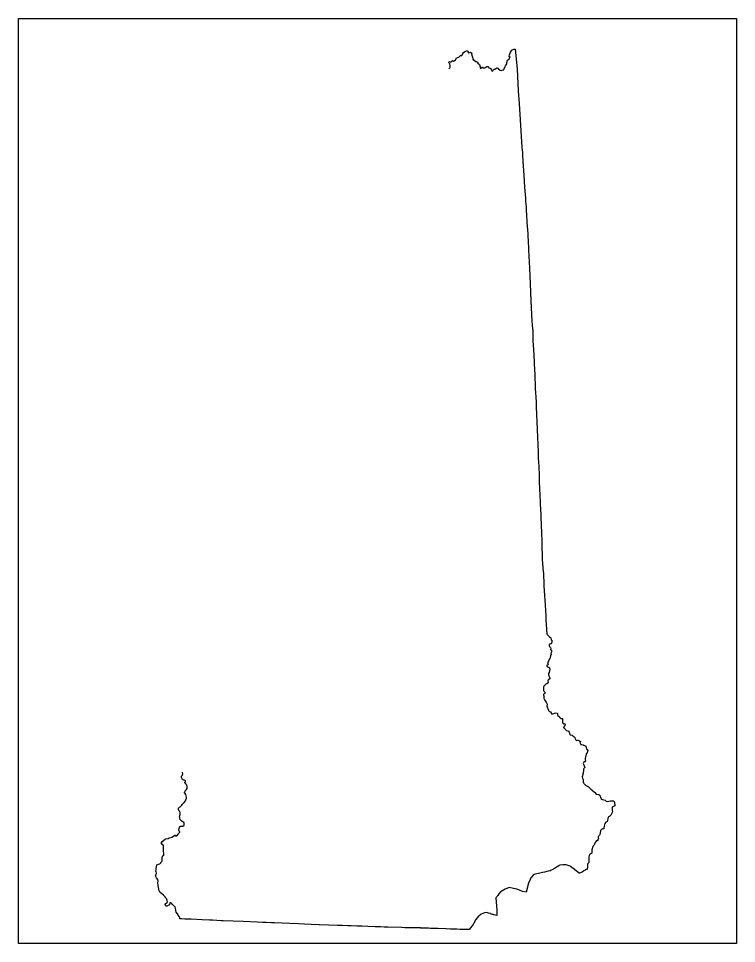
# Model space of a CAD drawing. Extents: x 0.1 to 8.4, y 0.1 to 10.8.
import ezdxf

# ---------------------------------------------------------------- set-up
doc = ezdxf.new("R2010")
doc.units = 0
doc.header["$MEASUREMENT"] = 0
doc.layers.add('STATE', color=7, linetype='CONTINUOUS')

# ---------------------------------------------------------------- blocks, each defined once
blk = doc.blocks.new('BLOCK_2')
at = {"layer": 'STATE'}
blk.add_lwpolyline([(0.093, 0.099), (0.093, 10.807), (8.405, 10.807), (8.405, 0.099), (0.093, 0.099)], dxfattribs=at)
at = {"layer": 'STATE', "color": 2}
blk.add_lwpolyline([(5.076, 10.223), (5.086, 10.237), (5.092, 10.243), (5.092, 10.25), (5.092, 10.26), (5.086, 10.28), (5.079, 10.29), (5.076, 10.297), (5.076, 10.3), (5.082, 10.31), (5.099, 10.303), (5.102, 10.307), (5.106, 10.307), (5.119, 10.32), (5.129, 10.313), (5.149, 10.323), (5.156, 10.33), (5.156, 10.337), (5.162, 10.35), (5.169, 10.353), (5.192, 10.36), (5.199, 10.367), (5.209, 10.377), (5.226, 10.377), (5.229, 10.383), (5.236, 10.4), (5.246, 10.413), (5.259, 10.423), (5.292, 10.437), (5.296, 10.427), (5.296, 10.42), (5.302, 10.41), (5.306, 10.41), (5.326, 10.417), (5.342, 10.407), (5.346, 10.403), (5.339, 10.393), (5.349, 10.36), (5.352, 10.34), (5.352, 10.337), (5.362, 10.323), (5.369, 10.323), (5.386, 10.307), (5.399, 10.307), (5.402, 10.303), (5.416, 10.28), (5.426, 10.277), (5.429, 10.273), (5.439, 10.247), (5.436, 10.24), (5.439, 10.233), (5.449, 10.233), (5.456, 10.24), (5.466, 10.247), (5.469, 10.237), (5.492, 10.237), (5.516, 10.25), (5.529, 10.25), (5.536, 10.247), (5.539, 10.237), (5.549, 10.233), (5.559, 10.227), (5.569, 10.213), (5.572, 10.207), (5.572, 10.2), (5.579, 10.193), (5.582, 10.197), (5.586, 10.2), (5.589, 10.21), (5.599, 10.22), (5.606, 10.22), (5.616, 10.223), (5.629, 10.237), (5.642, 10.23), (5.649, 10.22), (5.669, 10.207), (5.679, 10.203), (5.692, 10.207), (5.709, 10.213), (5.712, 10.217), (5.726, 10.25), (5.732, 10.257), (5.746, 10.283), (5.746, 10.297), (5.756, 10.323), (5.766, 10.333), (5.772, 10.337), (5.779, 10.347), (5.786, 10.363), (5.776, 10.36), (5.772, 10.363), (5.772, 10.37), (5.776, 10.387), (5.786, 10.41), (5.806, 10.44), (5.829, 10.45), (5.839, 10.453), (5.842, 10.453), (5.866, 10.223), (5.879, 9.967), (5.889, 9.823), (5.919, 9.316), (5.922, 9.28), (5.926, 9.26), (5.929, 9.223), (5.932, 9.156), (5.942, 8.99), (5.952, 8.856), (5.962, 8.726), (5.962, 8.69), (5.966, 8.656), (5.969, 8.626), (5.969, 8.59), (5.982, 8.393), (5.986, 8.373), (5.989, 8.306), (5.989, 8.27), (5.992, 8.246), (5.992, 8.23), (5.996, 8.143), (5.999, 8.126), (6.009, 7.916), (6.016, 7.74), (6.026, 7.536), (6.036, 7.306), (6.039, 7.26), (6.042, 7.21), (6.046, 7.206), (6.046, 7.156), (6.049, 7.116), (6.049, 7.076), (6.056, 6.976), (6.062, 6.833), (6.062, 6.81), (6.062, 6.806), (6.072, 6.686), (6.076, 6.533), (6.079, 6.466), (6.082, 6.436), (6.082, 6.423), (6.086, 6.366), (6.086, 6.313), (6.109, 5.786), (6.109, 5.719), (6.116, 5.626), (6.119, 5.516), (6.122, 5.439), (6.126, 5.369), (6.126, 5.359), (6.126, 5.356), (6.129, 5.296), (6.132, 5.203), (6.132, 5.189), (6.139, 5.063), (6.139, 5.029), (6.142, 4.949), (6.142, 4.913), (6.146, 4.876), (6.152, 4.729), (6.156, 4.546), (6.156, 4.543), (6.166, 4.403), (6.166, 4.399), (6.169, 4.393), (6.176, 4.243), (6.176, 4.229), (6.179, 4.193), (6.179, 4.189), (6.182, 4.123), (6.186, 4.079), (6.199, 3.893), (6.199, 3.849), (6.209, 3.679), (6.216, 3.673), (6.219, 3.673), (6.239, 3.649), (6.252, 3.643), (6.256, 3.636), (6.259, 3.616), (6.262, 3.609), (6.269, 3.609), (6.272, 3.603), (6.259, 3.563), (6.256, 3.566), (6.239, 3.563), (6.236, 3.556), (6.236, 3.546), (6.236, 3.543), (6.239, 3.536), (6.252, 3.526), (6.256, 3.516), (6.252, 3.503), (6.256, 3.499), (6.262, 3.493), (6.262, 3.476), (6.256, 3.453), (6.259, 3.449), (6.262, 3.443), (6.259, 3.439), (6.252, 3.436), (6.249, 3.403), (6.242, 3.396), (6.229, 3.369), (6.219, 3.349), (6.222, 3.339), (6.226, 3.336), (6.226, 3.333), (6.226, 3.329), (6.222, 3.329), (6.222, 3.326), (6.206, 3.316), (6.212, 3.306), (6.216, 3.303), (6.219, 3.303), (6.229, 3.299), (6.236, 3.299), (6.242, 3.286), (6.246, 3.273), (6.236, 3.236), (6.229, 3.223), (6.229, 3.209), (6.232, 3.199), (6.242, 3.183), (6.246, 3.173), (6.246, 3.169), (6.246, 3.163), (6.229, 3.153), (6.226, 3.153), (6.226, 3.149), (6.222, 3.149), (6.222, 3.139), (6.226, 3.126), (6.219, 3.113), (6.209, 3.103), (6.206, 3.103), (6.199, 3.099), (6.186, 3.089), (6.182, 3.086), (6.176, 3.076), (6.176, 3.073), (6.172, 3.069), (6.172, 3.059), (6.172, 3.026), (6.176, 3.019), (6.186, 3.009), (6.186, 3.003), (6.186, 2.993), (6.172, 2.986), (6.172, 2.979), (6.172, 2.973), (6.179, 2.959), (6.176, 2.953), (6.176, 2.946), (6.176, 2.939), (6.176, 2.936), (6.179, 2.933), (6.182, 2.923), (6.182, 2.919), (6.189, 2.909), (6.206, 2.886), (6.212, 2.869), (6.209, 2.849), (6.229, 2.796), (6.232, 2.793), (6.236, 2.793), (6.239, 2.786), (6.252, 2.782), (6.259, 2.769), (6.259, 2.766), (6.262, 2.759), (6.272, 2.752), (6.276, 2.759), (6.319, 2.769), (6.329, 2.766), (6.332, 2.759), (6.332, 2.746), (6.336, 2.739), (6.355, 2.722), (6.355, 2.719), (6.365, 2.712), (6.376, 2.702), (6.379, 2.702), (6.389, 2.702), (6.392, 2.662), (6.389, 2.656), (6.395, 2.649), (6.402, 2.642), (6.405, 2.642), (6.412, 2.646), (6.419, 2.642), (6.422, 2.629), (6.419, 2.619), (6.412, 2.612), (6.402, 2.599), (6.409, 2.592), (6.429, 2.572), (6.435, 2.566), (6.452, 2.562), (6.462, 2.556), (6.469, 2.546), (6.472, 2.536), (6.475, 2.519), (6.479, 2.516), (6.502, 2.509), (6.515, 2.499), (6.525, 2.492), (6.529, 2.489), (6.535, 2.482), (6.539, 2.469), (6.542, 2.459), (6.545, 2.456), (6.555, 2.449), (6.562, 2.456), (6.589, 2.446), (6.599, 2.436), (6.599, 2.432), (6.595, 2.429), (6.592, 2.426), (6.599, 2.409), (6.602, 2.402), (6.605, 2.402), (6.605, 2.399), (6.615, 2.402), (6.632, 2.399), (6.635, 2.396), (6.639, 2.396), (6.645, 2.392), (6.662, 2.382), (6.665, 2.372), (6.665, 2.362), (6.669, 2.349), (6.672, 2.349), (6.675, 2.349), (6.679, 2.346), (6.682, 2.342), (6.682, 2.339), (6.685, 2.336), (6.685, 2.332), (6.675, 2.309), (6.675, 2.302), (6.669, 2.299), (6.665, 2.296), (6.665, 2.292), (6.655, 2.242), (6.655, 2.236), (6.655, 2.232), (6.655, 2.229), (6.655, 2.226), (6.655, 2.222), (6.659, 2.216), (6.659, 2.209), (6.655, 2.206), (6.655, 2.202), (6.645, 2.202), (6.635, 2.196), (6.635, 2.192), (6.632, 2.182), (6.642, 2.156), (6.649, 2.136), (6.645, 2.132), (6.642, 2.129), (6.639, 2.126), (6.635, 2.116), (6.635, 2.106), (6.632, 2.072), (6.619, 2.029), (6.622, 2.012), (6.629, 1.996), (6.632, 1.972), (6.635, 1.959), (6.639, 1.952), (6.659, 1.932), (6.692, 1.912), (6.695, 1.909), (6.705, 1.899), (6.719, 1.886), (6.729, 1.879), (6.735, 1.872), (6.762, 1.849), (6.765, 1.846), (6.779, 1.829), (6.809, 1.822), (6.815, 1.819), (6.825, 1.806), (6.829, 1.792), (6.832, 1.792), (6.839, 1.772), (6.842, 1.769), (6.855, 1.766), (6.885, 1.759), (6.889, 1.756), (6.895, 1.746), (6.909, 1.742), (6.945, 1.749), (6.962, 1.749), (6.979, 1.752), (6.989, 1.742), (6.992, 1.736), (6.995, 1.692), (6.965, 1.676), (6.965, 1.662), (6.965, 1.639), (6.969, 1.622), (6.952, 1.586), (6.939, 1.572), (6.925, 1.566), (6.919, 1.556), (6.915, 1.546), (6.912, 1.522), (6.909, 1.509), (6.905, 1.506), (6.892, 1.502), (6.882, 1.489), (6.872, 1.459), (6.869, 1.439), (6.869, 1.429), (6.865, 1.426), (6.859, 1.422), (6.852, 1.426), (6.845, 1.422), (6.839, 1.416), (6.832, 1.406), (6.825, 1.379), (6.822, 1.359), (6.819, 1.352), (6.812, 1.346), (6.809, 1.339), (6.802, 1.332), (6.802, 1.326), (6.809, 1.319), (6.805, 1.306), (6.792, 1.289), (6.782, 1.286), (6.779, 1.282), (6.769, 1.269), (6.765, 1.262), (6.762, 1.249), (6.752, 1.232), (6.749, 1.229), (6.742, 1.222), (6.732, 1.182), (6.729, 1.159), (6.729, 1.146), (6.712, 1.132), (6.709, 1.129), (6.705, 1.126), (6.699, 1.116), (6.695, 1.102), (6.695, 1.092), (6.695, 1.036), (6.685, 1.026), (6.682, 1.012), (6.679, 0.986), (6.675, 0.956), (6.665, 0.956), (6.659, 0.952), (6.655, 0.952), (6.655, 0.949), (6.639, 0.942), (6.619, 0.926), (6.589, 0.912), (6.585, 0.912), (6.515, 0.966), (6.485, 0.989), (6.479, 0.996), (6.432, 1.009), (6.395, 1.009), (6.359, 1.006), (6.352, 1.002), (6.349, 0.999), (6.299, 0.969), (6.282, 0.959), (6.279, 0.956), (6.259, 0.946), (6.249, 0.939), (6.226, 0.936), (6.182, 0.926), (6.159, 0.919), (6.142, 0.916), (6.062, 0.899), (6.052, 0.889), (6.026, 0.859), (6.016, 0.839), (5.999, 0.796), (5.969, 0.692), (5.929, 0.702), (5.892, 0.716), (5.862, 0.726), (5.822, 0.736), (5.772, 0.749), (5.729, 0.729), (5.726, 0.726), (5.679, 0.699), (5.676, 0.699), (5.672, 0.696), (5.652, 0.672), (5.642, 0.656), (5.632, 0.642), (5.626, 0.636), (5.619, 0.629), (5.626, 0.532), (5.629, 0.482), (5.629, 0.476), (5.632, 0.422), (5.599, 0.432), (5.596, 0.432), (5.589, 0.436), (5.579, 0.436), (5.559, 0.442), (5.556, 0.442), (5.556, 0.446), (5.536, 0.449), (5.512, 0.456), (5.486, 0.452), (5.449, 0.439), (5.422, 0.416), (5.419, 0.416), (5.386, 0.376), (5.366, 0.336), (5.356, 0.319), (5.326, 0.282), (5.312, 0.262), (5.256, 0.262), (5.246, 0.262), (5.206, 0.262), (5.166, 0.266), (5.146, 0.266), (5.106, 0.266), (5.099, 0.266), (5.096, 0.266), (5.046, 0.269), (5.039, 0.269), (4.946, 0.272), (4.912, 0.272), (4.862, 0.272), (4.839, 0.276), (4.812, 0.276), (4.759, 0.276), (4.756, 0.276), (4.752, 0.276), (4.746, 0.279), (4.739, 0.279), (4.656, 0.279), (4.596, 0.282), (4.589, 0.282), (4.582, 0.282), (4.566, 0.282), (4.526, 0.286), (4.373, 0.289), (4.343, 0.289), (4.339, 0.289), (4.326, 0.289), (4.283, 0.292), (4.229, 0.292), (4.223, 0.292), (4.139, 0.296), (4.066, 0.299), (4.009, 0.299), (3.946, 0.302), (3.933, 0.302), (3.906, 0.302), (3.839, 0.306), (3.786, 0.309), (3.576, 0.316), (3.569, 0.316), (3.483, 0.319), (3.406, 0.322), (3.333, 0.326), (3.233, 0.329), (3.056, 0.339), (3.053, 0.339), (3.023, 0.339), (2.959, 0.342), (2.919, 0.342), (2.859, 0.346), (2.693, 0.352), (2.463, 0.362), (2.46, 0.362), (2.456, 0.362), (2.44, 0.362), (2.34, 0.369), (2.306, 0.369), (2.22, 0.372), (2.093, 0.379), (2.08, 0.379), (2.043, 0.382), (2.02, 0.382), (1.98, 0.386), (1.96, 0.386), (1.96, 0.396), (1.953, 0.412), (1.933, 0.442), (1.92, 0.462), (1.913, 0.479), (1.91, 0.509), (1.906, 0.522), (1.9, 0.529), (1.886, 0.539), (1.88, 0.546), (1.876, 0.552), (1.866, 0.566), (1.856, 0.569), (1.846, 0.569), (1.846, 0.566), (1.843, 0.552), (1.84, 0.546), (1.82, 0.536), (1.81, 0.532), (1.803, 0.532), (1.796, 0.539), (1.796, 0.542), (1.793, 0.552), (1.8, 0.562), (1.813, 0.569), (1.816, 0.576), (1.82, 0.579), (1.82, 0.582), (1.816, 0.596), (1.816, 0.599), (1.81, 0.606), (1.81, 0.612), (1.803, 0.619), (1.8, 0.626), (1.796, 0.629), (1.79, 0.639), (1.77, 0.659), (1.73, 0.692), (1.72, 0.709), (1.71, 0.769), (1.706, 0.802), (1.71, 0.822), (1.706, 0.839), (1.69, 0.859), (1.683, 0.876), (1.683, 0.879), (1.68, 0.882), (1.683, 0.889), (1.683, 0.892), (1.686, 0.896), (1.686, 0.902), (1.69, 0.909), (1.686, 0.932), (1.683, 0.932), (1.683, 0.936), (1.686, 0.952), (1.686, 0.969), (1.693, 1.006), (1.696, 1.009), (1.713, 1.016), (1.73, 1.022), (1.74, 1.032), (1.74, 1.036), (1.746, 1.039), (1.753, 1.049), (1.756, 1.056), (1.756, 1.062), (1.756, 1.089), (1.756, 1.092), (1.756, 1.099), (1.76, 1.106), (1.76, 1.109), (1.763, 1.116), (1.773, 1.119), (1.776, 1.122), (1.776, 1.126), (1.776, 1.129), (1.776, 1.136), (1.77, 1.176), (1.77, 1.186), (1.773, 1.199), (1.773, 1.206), (1.773, 1.219), (1.77, 1.232), (1.77, 1.236), (1.766, 1.239), (1.766, 1.242), (1.763, 1.246), (1.756, 1.246), (1.75, 1.256), (1.75, 1.259), (1.75, 1.269), (1.756, 1.279), (1.79, 1.306), (1.796, 1.312), (1.826, 1.316), (1.836, 1.322), (1.87, 1.329), (1.886, 1.342), (1.903, 1.352), (1.91, 1.352), (1.916, 1.342), (1.923, 1.346), (1.926, 1.346), (1.93, 1.349), (1.946, 1.369), (1.95, 1.376), (1.96, 1.386), (1.96, 1.389), (1.96, 1.392), (1.953, 1.399), (1.95, 1.412), (1.953, 1.429), (1.956, 1.442), (1.966, 1.452), (1.973, 1.459), (1.99, 1.456), (1.996, 1.459), (2.01, 1.469), (2.013, 1.476), (2.013, 1.479), (2.013, 1.486), (2.013, 1.489), (2.01, 1.496), (1.986, 1.516), (1.973, 1.522), (1.97, 1.529), (1.966, 1.532), (1.96, 1.552), (1.96, 1.556), (1.96, 1.562), (1.956, 1.566), (1.96, 1.579), (1.963, 1.592), (1.966, 1.612), (1.96, 1.626), (1.95, 1.639), (1.946, 1.646), (1.946, 1.659), (1.946, 1.666), (1.95, 1.666), (1.95, 1.669), (1.953, 1.672), (1.956, 1.679), (1.963, 1.682), (1.983, 1.699), (1.983, 1.702), (1.993, 1.712), (2.01, 1.732), (2.026, 1.752), (2.036, 1.772), (2.04, 1.779), (2.04, 1.782), (2.04, 1.789), (2.04, 1.792), (2.03, 1.822), (2.016, 1.846), (2.02, 1.859), (2.023, 1.862), (2.023, 1.866), (2.026, 1.869), (2.04, 1.882), (2.046, 1.892), (2.046, 1.899), (2.046, 1.919), (2.043, 1.926), (2.04, 1.936), (2.036, 1.939), (2.033, 1.942), (2.023, 1.952), (2.02, 1.959), (2.02, 1.962), (2.02, 1.966), (2.026, 1.966), (2.026, 1.969), (2.026, 1.976), (2.026, 1.979), (2.026, 1.982), (2.023, 1.986), (2.016, 1.989), (2.003, 1.989), (1.993, 1.996), (1.98, 2.022), (1.98, 2.026), (1.98, 2.032), (1.98, 2.036), (1.99, 2.046), (1.993, 2.046), (1.993, 2.049), (1.993, 2.052), (1.993, 2.056), (1.996, 2.056), (1.996, 2.059), (1.993, 2.082)], dxfattribs=at)

msp = doc.modelspace()

# ---------------------------------------------------------------- block references
at = {"layer": 'STATE'}
msp.add_blockref('BLOCK_2', (0, 0), dxfattribs=at)

doc.saveas('drawing.dxf')
